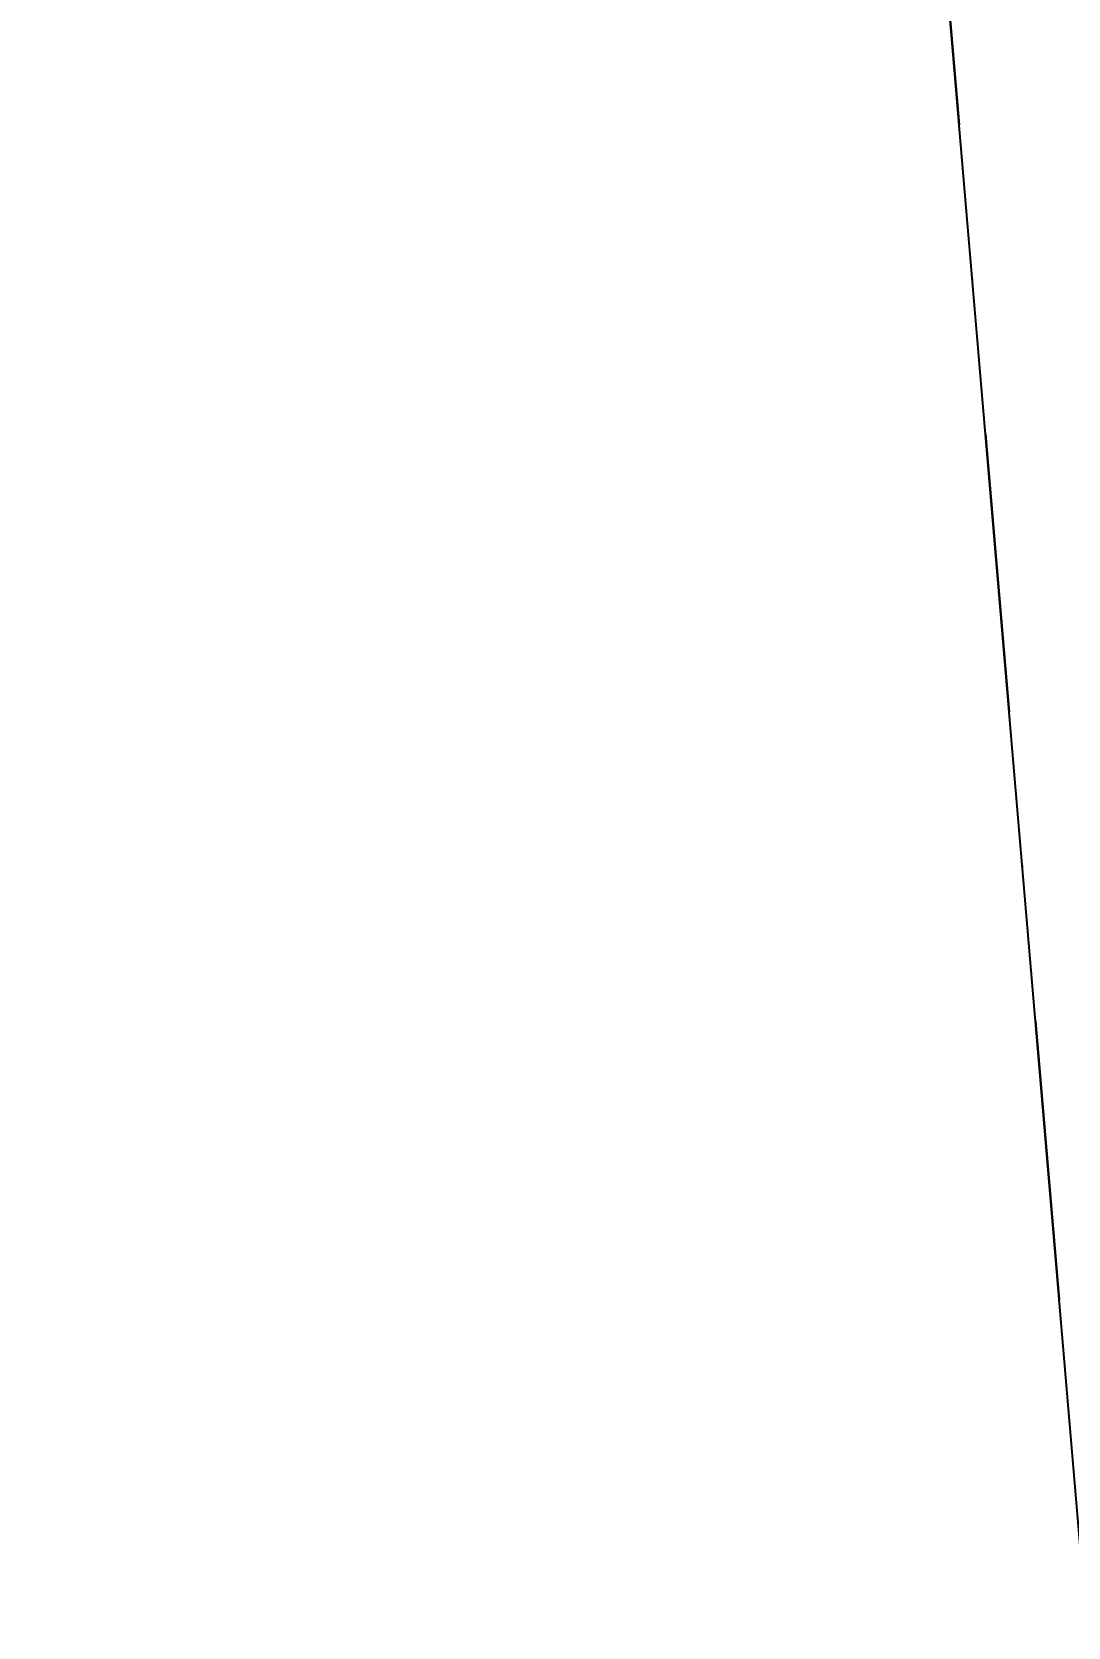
# Model space of a CAD drawing. Header units: millimetres. Extents: x -293269 to 249652, y -282216 to 177033.
# Drawn here: x -24424 to -23244, y -57666 to -55852 of the extents above; entities that cross this region are included whole.
import ezdxf

# ---------------------------------------------------------------- set-up
doc = ezdxf.new("R2010")
doc.units = ezdxf.units.MM
doc.header["$MEASUREMENT"] = 0
doc.linetypes.add('Dot & Dashed', pattern=[670.277762, 317.5, -176.388889, 0, -176.388874])
doc.layers.add('New_Dimensioning - General', color=7, linetype='Continuous')
doc.layers.add('New_Structural - Bearing', color=7, linetype='Continuous')
doc.layers.add('New_Dimensioning - General_Pen_No__1', color=7, linetype='Continuous', lineweight=13)
doc.layers.add('New_Dimensioning - General_Pen_No__142', color=8, linetype='Continuous', lineweight=13)
for name, color, linetype, lineweight, true_color in [('New_Dimensioning - General_Pen_No__161', 7, 'Continuous', 13, 0x6a6a6a), ('New_Drawing & Figure_Pen_No__58', 7, 'Continuous', 25, 0xdf0000), ('New_Structural - Bearing_Pen_No__150', 7, 'Continuous', 25, 0x5b5b00)]:
    doc.layers.add(name, color=color, linetype=linetype, lineweight=lineweight, true_color=true_color)
doc.styles.add('GENERATED_STYLE_1', font='arial.ttf')
doc.dimstyles.new('GENERATED_STYLE__1', dxfattribs={"dimtxt": 400, "dimasz": 95, "dimexe": 0.18, "dimexo": 100000, "dimgap": 0, "dimtad": 1, "dimdec": 0, "dimlfac": 0.1, "dimzin": 0, "dimdsep": 46, "dimtxsty": 'GENERATED_STYLE_1', "dimblk": 'ARROWHEAD_2', "dimblk1": 'ARROWHEAD_2', "dimblk2": 'ARROWHEAD_2', "dimcen": 0.09, "dimclrd": 256, "dimclre": 256, "dimclrt": 7, "dimadec": 0, "dimazin": 0, "dimtfac": 1, "dimtdec": 4, "dimtmove": 0, "dimatfit": 3, "dimfxl": 0, "dimtolj": 1, "dimtzin": 0, "dimarcsym": 0})

# ---------------------------------------------------------------- blocks, each defined once
blk = doc.blocks.new('Slab_399', base_point=(-83458, 93195.5))
at = {"layer": 'New_Structural - Bearing_Pen_No__150', "color": 58, "linetype": 'Continuous', "lineweight": 25, "true_color": 0x5b5b00, "flags": 128}
blk.add_lwpolyline([(-277759, -120869.2), (-19721.6, -98794.5), (-24278.9, -45262.5)], dxfattribs=at)
blk = doc.blocks.new('*D1253')
at = {"layer": 'New_Dimensioning - General_Pen_No__142', "color": 8, "linetype": 'Continuous', "lineweight": 13}
for p, q in [((-18503.4, -52932.1), (-18442.2, -52801.3)), ((-23180.1, -53334), (-23118.9, -53203.2))]:
    blk.add_line(p, q, dxfattribs=at)
at = {"layer": 'New_Dimensioning - General_Pen_No__161', "color": 251, "linetype": 'Continuous', "lineweight": 13, "true_color": 0x6a6a6a}
for p, q in [((-3718.3, -51598.7), (-18472.8, -52866.7)), ((-18480.8, -52773.3), (-18464.7, -52960.1)), ((-18472.8, -52866.7), (-23149.5, -53268.6)), ((-23157.5, -53175.2), (-23141.5, -53362)), ((-23149.5, -53268.6), (-23398.6, -53290))]:
    blk.add_line(p, q, dxfattribs=at)
at = {"layer": 'New_Dimensioning - General_Pen_No__1', "color": 7, "lineweight": 13, "char_height": 400, "attachment_point": 7, "rotation": 4.9118, "style": 'GENERATED_STYLE_1'}
for s, insert in [('\\A1;{\\pql;\\fArial|b0|i0|c0|p0;\\W1.000000;469}', (-21273.9, -53027.1)), ('\\A1;{\\pql;\\fArial|b0|i0|c0|p0;\\W1.000000;25}', (-23120.4, -53185.8))]:
    blk.add_mtext(s, dxfattribs=dict(at, insert=insert))
blk = doc.blocks.new('ARROWHEAD_2')
at = {"color": 0, "linetype": 'Continuous', "lineweight": 0}
for p, q in [((-0.378, -0.655), (0.378, 0.655)), ((0, 0), (-1, 0))]:
    blk.add_line(p, q, dxfattribs=at)
blk = doc.blocks.new('*D1254')
at = {"layer": 'New_Dimensioning - General_Pen_No__142', "color": 8, "linetype": 'Continuous', "lineweight": 13}
for p, q in [((-23180.1, -53334), (-23118.9, -53203.2)), ((-23368, -53224.6), (-23429.2, -53355.4))]:
    blk.add_line(p, q, dxfattribs=at)
at = {"layer": 'New_Dimensioning - General_Pen_No__161', "color": 251, "linetype": 'Continuous', "lineweight": 13, "true_color": 0x6a6a6a}
for p, q in [((-18472.8, -52866.7), (-23149.5, -53268.6)), ((-23157.5, -53175.2), (-23141.5, -53362)), ((-23406.7, -53196.6), (-23390.6, -53383.4)), ((-23149.5, -53268.6), (-23398.6, -53290)), ((-23398.6, -53290), (-23459.5, -53295.2))]:
    blk.add_line(p, q, dxfattribs=at)

msp = doc.modelspace()

# ---------------------------------------------------------------- linework, layer by layer
at = {"layer": 'New_Drawing & Figure_Pen_No__58', "color": 12, "linetype": 'Dot & Dashed', "lineweight": 25, "true_color": 0xdf0000, "flags": 128}
msp.add_lwpolyline([(34967.9, -224850.7), (22271.9, -82224.6), (15222.8, 2570.2), (2561.4, 51296.3), (2496.3, 51276.5), (-11221.1, 105039.9), (-55008.3, 97771.4), (-57486.1, 97328.9), (-52801.9, 80352.2), (-40575.9, 38673), (-28732, -4568.2), (-24418.2, -43626.1), (-8121.5, -235053.8)], close=True, dxfattribs=at)

# ---------------------------------------------------------------- block references
at = {"layer": 'New_Structural - Bearing', "color": 58, "linetype": 'Continuous', "lineweight": 25, "true_color": 0x5b5b00}
msp.add_blockref('Slab_399', (-83458, 93195.5), dxfattribs=at)

# ---------------------------------------------------------------- dimensions: what is measured, and where the dimension line sits
at = {"layer": 'New_Dimensioning - General', "color": 251, "linetype": 'Continuous', "lineweight": 13, "true_color": 0x6a6a6a}
for base, p1, p2, picture, middle in [((-23149.5, -53268.6), (-18368.7, -54077.8), (-22911.7, -56035.2), '*D1253', (-20836.1, -52788.8)), ((-23398.6, -53290), (-22911.7, -56035.2), (-23153.8, -56139.3), '*D1254', (-22834.2, -52960.5))]:
    dim = msp.add_linear_dim(base=base, p1=p1, p2=p2, angle=184.9118, dimstyle='GENERATED_STYLE__1', dxfattribs=at)
    dim.commit()
    dim.dimension.update_dxf_attribs({"geometry": picture, "text_midpoint": middle, "dimtype": 160, "text_rotation": 4.9118})

doc.saveas('drawing.dxf')
